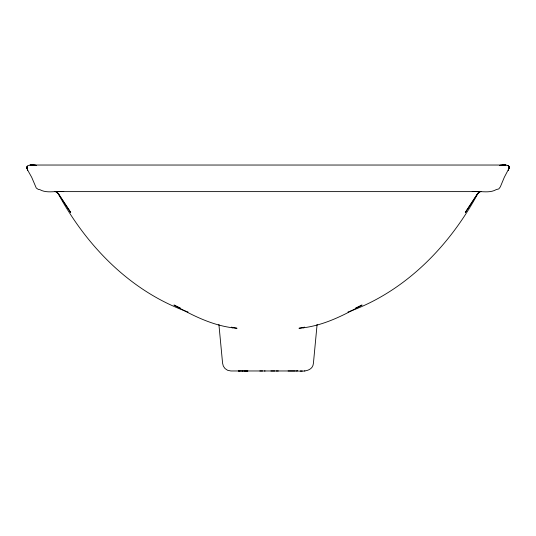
<?xml version="1.0" encoding="UTF-8"?>
<svg xmlns="http://www.w3.org/2000/svg" width="536" height="536" viewBox="0 0 536 536"><rect width="100%" height="100%" fill="white"/><g stroke="black" fill="none" stroke-linecap="round" stroke-linejoin="round"><path stroke-width="0.8" d="M238.567 370.517L238.56 370.966L239.86 370.966M27.061 166.87L26.894 168.143L27.832 170.428L31.698 177.302L36.267 188.015L38.378 189.463L39.798 189.617C46.887 193.71 55.831 190.709 63.777 191.607M27.142 166.234L26.894 168.143L26.988 166.542L27.939 165.55L30.545 165.034L505.455 165.034L508.061 165.55L509.012 166.542L509.106 168.143L504.302 177.302L500.343 186.85L498.822 188.9L496.202 189.617C489.113 193.71 480.169 190.709 472.223 191.607M317.104 324.38L313.426 363.207C312.79 371.234 303.624 371.569 297.527 370.966L276.194 370.972M355.482 308.12L362.061 305.024C342.464 316.039 321.774 326.424 298.974 328.28L303.724 327.302M304.589 327.168L303.155 327.804L304.589 327.248M347.951 312.012C405.015 291.872 449.597 246.071 477.831 193.556L479.439 192.089L477.804 193.375L465.322 212.437L477.804 193.375L479.238 192.089L481.006 191.62L54.987 191.62L56.762 192.089L58.196 193.375L70.678 212.437L58.169 193.556L56.561 192.089L58.169 193.556C86.403 246.071 130.985 291.872 188.049 312.012M504.249 165.356L505.756 165.028L499.988 165.336M503.451 165.389L505.763 165.028L500.202 165.376M499.887 165.336L505.455 165.034M296.14 370.966L297.44 370.966L297.433 370.517M265.106 370.972L230.835 370.966L227.545 370.262L225.006 368.527L223.338 366.148L222.581 363.207L218.896 324.38M242.393 370.972L247.92 370.972L244.61 370.966M259.806 370.972L262.6 370.966M270.894 370.972L278.345 370.972M288.08 370.972L295.142 370.966M264.349 370.972L274.814 370.966M300.328 370.972L302.264 370.966M238.473 370.966L242.654 370.972M304.475 370.966L304.877 370.972M31.751 165.356L30.244 165.028L36.013 165.336M30.545 165.034L36.113 165.336M30.23 165.028L35.798 165.376L30.237 165.028L33.527 165.389L30.237 165.028L32.549 165.389M232.276 327.302L237.026 328.28C214.226 326.424 193.536 316.039 173.939 305.024L180.518 308.12M231.411 327.248L232.845 327.804L231.411 327.168M508.858 166.234L507.907 165.45L509.012 166.542L508.858 166.234L509.106 168.143L508.939 166.87M509.2 167.346L508.302 170.193L509.2 167.346M505.756 165.028L502.473 165.389L505.763 165.028M27.698 170.193L26.8 167.346L27.698 170.193"/></g></svg>
